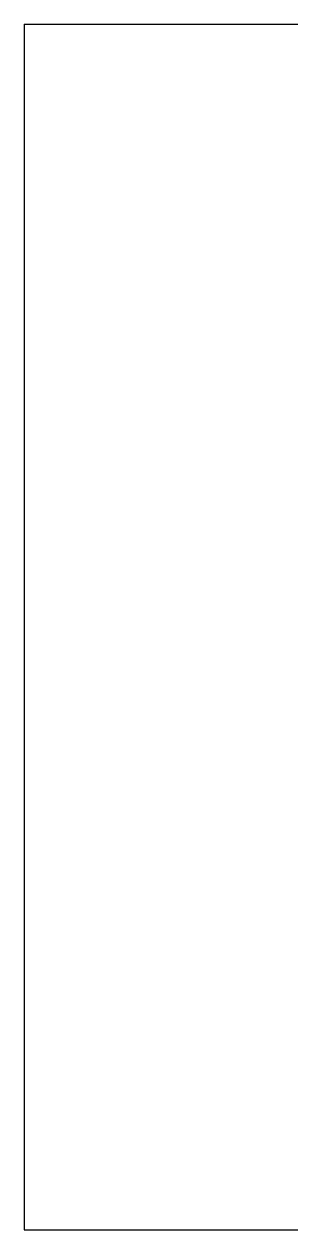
# Model space of a CAD drawing. Header units: millimetres. Extents: x 567.41 to 567.51, y 1429.6 to 1430.04.
import ezdxf

# ---------------------------------------------------------------- set-up
doc = ezdxf.new("R2010")
doc.units = ezdxf.units.MM

msp = doc.modelspace()

# ---------------------------------------------------------------- linework, layer by layer
for p, q in [((567.4102, 1430.04025), (567.4102, 1429.60025)), ((567.4102, 1430.04025), (567.5102, 1430.04025)), ((567.4102, 1429.60025), (567.5102, 1429.60025))]:
    msp.add_line(p, q)

doc.saveas('drawing.dxf')
